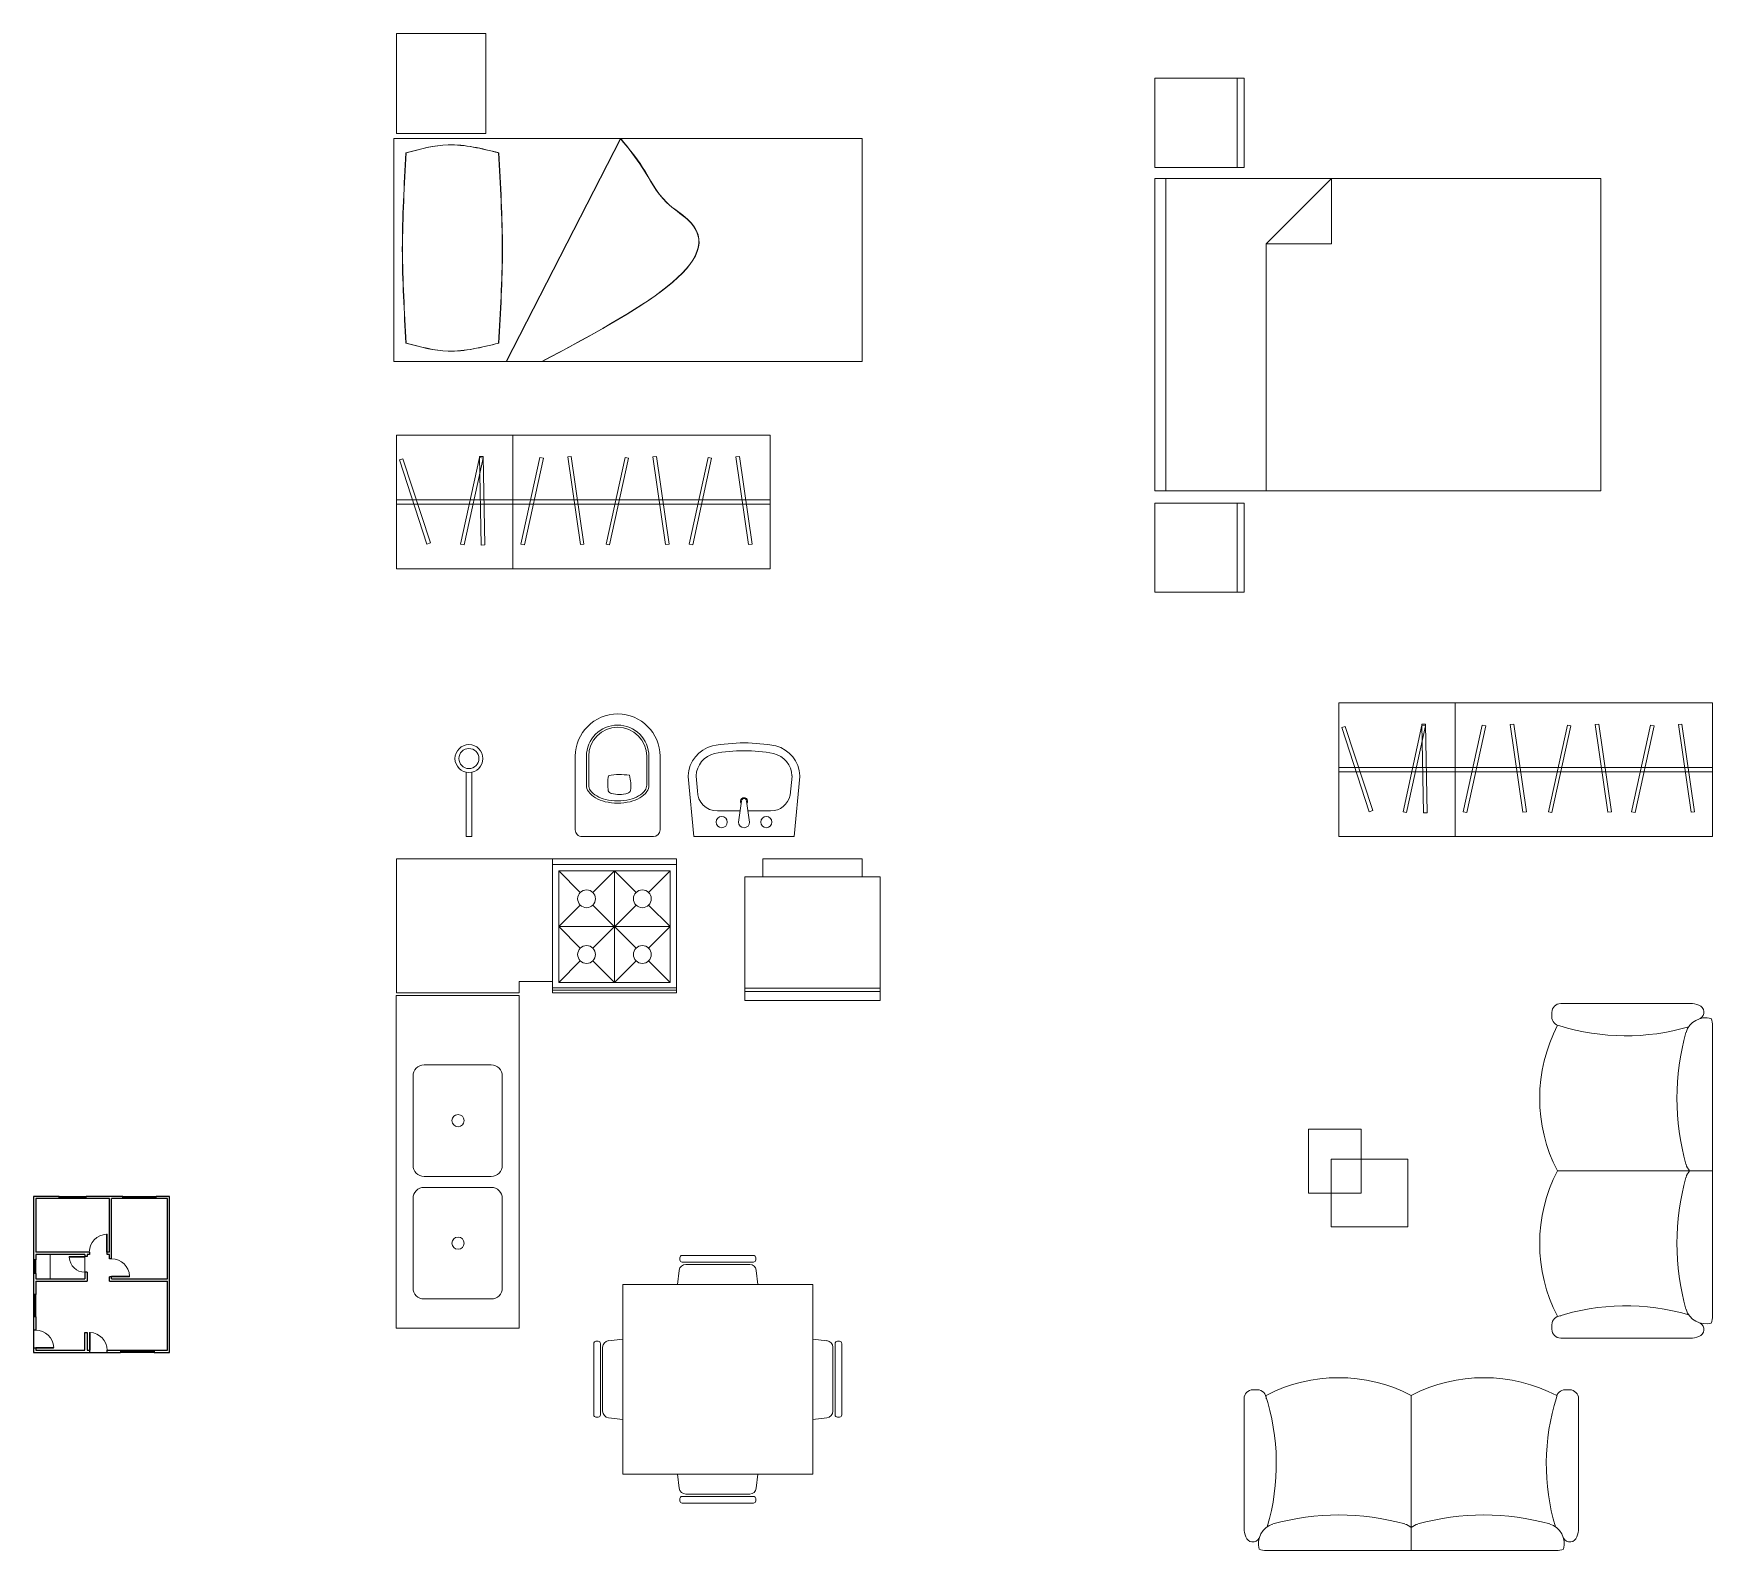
# Model space of a CAD drawing. Header units: centimetres. Extents: x 701 to 8228, y -752 to 6048.
import ezdxf

# ---------------------------------------------------------------- set-up
doc = ezdxf.new("R2010")
doc.units = ezdxf.units.CM
for name, color, linetype, lineweight in [('blocos', 40, 'Continuous', 9), ('janelas', 1, 'Continuous', 13), ('paredes', 5, 'Continuous', 25), ('piso', 8, 'Continuous', 9), ('portas', 25, 'Continuous', 13)]:
    doc.layers.add(name, color=color, linetype=linetype, lineweight=lineweight)

# ---------------------------------------------------------------- blocks, each defined once
blk = doc.blocks.new('sofá1')
at = {"layer": 'blocos'}
for p, q in [((-75, 10), (-75, 68)), ((-71, 72), (-69, 72)), ((0, 0), (0, 69.51)), ((71, 72), (69, 72)), ((75, 10), (75, 68)), ((0, 0), (-65, 0)), ((65, 0), (0, 0))]:
    blk.add_line(p, q, dxfattribs=at)
for centre, radius, start, end in [((-32.58, 6.72), 70.72, 62.61664, 117.38336), ((32.47, 6.72), 70.72, 62.39185, 117.38336), ((-71, 68), 4, 90, 180), ((-69, 68), 4, 0, 90), ((-160.37, 38.81), 99.85, 343.59388, 18.1629), ((160.37, 38.81), 99.85, 162.72752, 196.40612), ((69, 68), 4, 90, 173.46675), ((71, 68), 4, 0, 90), ((-32.5, -93.48), 109.4, 74.31816, 105.68184), ((32.5, -93.48), 109.4, 74.31816, 105.68184), ((-65, 10), 10, 180, 202.88607), ((-59.28, 2.96), 9.31, 107.4613, 194.9731), ((-5.72, 2.96), 9.31, 52.06969, 72.5387), ((5.72, 2.96), 9.31, 107.4613, 127.93031), ((59.28, 2.96), 9.31, 345.0269, 72.5387), ((65, 10), 10, 337.11393, 0), ((-71.09, 7.03), 3.26, 196.45825, 330.78162), ((-65, 10), 10, 250.89983, 270), ((65, 10), 10, 270, 289.10017), ((71.09, 7.03), 3.26, 209.21838, 343.54175)]:
    blk.add_arc(centre, radius, start, end, dxfattribs=at)
blk = doc.blocks.new('mesacanto')
at = {"layer": 'blocos', "ltscale": 0.5}
for p, q in [((-44.6, 43.72), (-21.04, 43.72)), ((-44.6, 15.13), (-44.6, 43.72)), ((-21.04, 43.72), (-21.04, 15.13)), ((-34.5, 30.27), (0, 30.27)), ((-34.5, 0), (-34.5, 30.27)), ((0, 30.27), (0, 0)), ((-21.04, 15.13), (-44.6, 15.13)), ((0, 0), (-34.5, 0))]:
    blk.add_line(p, q, dxfattribs=at)
blk = doc.blocks.new('fogão')
at = {"layer": 'blocos'}
for p, q in [((0, 27.75), (0, -27.75)), ((0, 27.75), (60, 27.75)), ((2.5, 27.75), (2.5, -27.75)), ((5.36, 25), (15.03, 15.33)), ((5.36, 25), (55.36, 25)), ((5.36, 25), (5.36, -25)), ((20.69, 15.33), (30.36, 25)), ((30.36, 25), (40.03, 15.33)), ((30.36, 25), (30.36, -25)), ((45.69, 15.33), (55.36, 25)), ((55.36, 25), (55.36, -25)), ((57.86, 27.75), (57.86, -27.75)), ((58.86, 27.75), (58.86, -27.75)), ((60, 27.75), (60, -27.75)), ((5.36, 0), (15.03, 9.67)), ((20.69, -9.67), (40.03, 9.67)), ((20.69, 9.67), (40.03, -9.67)), ((45.69, 9.67), (55.36, 0)), ((15.03, -9.67), (5.36, 0)), ((5.36, 0), (55.36, 0)), ((55.36, 0), (45.69, -9.67)), ((5.36, -25), (15.03, -15.33)), ((30.36, -25), (20.69, -15.33)), ((40.03, -15.33), (30.36, -25)), ((45.69, -15.33), (55.36, -25)), ((0, -27.75), (60, -27.75)), ((5.36, -25), (55.36, -25))]:
    blk.add_line(p, q, dxfattribs=at)
for centre in [(17.86, 12.5), (42.86, 12.5), (17.86, -12.5), (42.86, -12.5)]:
    blk.add_circle(centre, 4, dxfattribs=at)
blk = doc.blocks.new('camacasal')
at = {"layer": 'blocos'}
for p, q in [((0, 75), (0, 115)), ((0, 115), (40, 115)), ((37, 115), (37, 75)), ((40, 115), (40, 75)), ((0, 75), (40, 75)), ((0, 70), (200, 70)), ((0, -70), (0, 70)), ((5, -70), (5, 70)), ((50, 40.74), (79.26, 70)), ((79.26, 70), (79.26, 40.74)), ((200, 70), (200, -70)), ((50, -70), (50, 40.74)), ((50, 40.74), (79.26, 40.74)), ((200, -70), (0, -70)), ((0, -75.48), (40, -75.48)), ((0, -115.48), (0, -75.48)), ((37, -75.48), (37, -115.48)), ((40, -75.48), (40, -115.48)), ((0, -115.48), (40, -115.48))]:
    blk.add_line(p, q, dxfattribs=at)
blk = doc.blocks.new('roupeiro1')
at = {"layer": 'blocos'}
for p, q in [((115.31, 60), (-52.19, 60)), ((-52.19, 60), (-52.19, 0)), ((0, 60), (0, 0)), ((115.31, 0), (115.31, 60)), ((-50.84, 48.91), (-49.29, 49.42)), ((-38.51, 11.17), (-50.84, 48.91)), ((-49.29, 49.42), (-36.95, 11.68)), ((-23.41, 11.16), (-14.9, 49.94)), ((-13.3, 49.59), (-21.81, 10.81)), ((-14.95, 50.4), (-13.31, 50.43)), ((-14.15, 10.7), (-14.95, 50.4)), ((-14.9, 49.94), (-13.3, 49.59)), ((-13.31, 50.43), (-12.51, 10.73)), ((3.57, 11.16), (12.09, 49.94)), ((13.68, 49.59), (5.17, 10.81)), ((12.09, 49.94), (13.68, 49.59)), ((24.6, 50.2), (26.22, 50.43)), ((30.28, 10.9), (24.6, 50.2)), ((26.22, 50.43), (31.89, 11.13)), ((41.79, 11.16), (50.3, 49.94)), ((51.89, 49.59), (43.38, 10.81)), ((50.3, 49.94), (51.89, 49.59)), ((62.81, 50.2), (64.43, 50.43)), ((68.49, 10.9), (62.81, 50.2)), ((64.43, 50.43), (70.11, 11.13)), ((79.02, 11.16), (87.53, 49.94)), ((89.13, 49.59), (80.62, 10.81)), ((87.53, 49.94), (89.13, 49.59)), ((100.04, 50.2), (101.66, 50.43)), ((105.72, 10.9), (100.04, 50.2)), ((101.66, 50.43), (107.34, 11.13)), ((-52.19, 31), (115.31, 31)), ((-52.19, 29), (115.31, 29)), ((-36.95, 11.68), (-38.51, 11.17)), ((-21.81, 10.81), (-23.41, 11.16)), ((-12.51, 10.73), (-14.15, 10.7)), ((5.17, 10.81), (3.57, 11.16)), ((31.89, 11.13), (30.28, 10.9)), ((43.38, 10.81), (41.79, 11.16)), ((70.11, 11.13), (68.49, 10.9)), ((80.62, 10.81), (79.02, 11.16)), ((107.34, 11.13), (105.72, 10.9)), ((-52.19, 0), (115.31, 0))]:
    blk.add_line(p, q, dxfattribs=at)
blk = doc.blocks.new('cama_solt')
at = {"layer": 'blocos'}
for p, q in [((-50, -210), (-50, 0)), ((-50, 0), (50, 0)), ((50, 0), (50, -210)), ((52.31, -1.24), (52.31, -41.24)), ((97.05, -1.24), (52.31, -1.24)), ((97.05, -41.24), (97.05, -1.24)), ((52.31, -41.24), (97.05, -41.24)), ((50, -210), (-50, -210))]:
    blk.add_line(p, q, dxfattribs=at)
at = {"layer": 'blocos', "linetype": 'Continuous', "ltscale": 100}
for p, q in [((-50.02, -50.39), (49.98, -101.66)), ((-50, -50.5), (50, -101.77))]:
    blk.add_line(p, q, dxfattribs=at)
at = {"layer": 'blocos', "ltscale": 100}
for points in [[(-41.74, -5.51), (-45.3, -24.35), (-41.74, -47.01)], [(-41.72, -5.62), (-45.27, -24.46), (-41.72, -47.12)], [(43.59, -5.51), (0.36, -3.87), (-41.74, -5.51)], [(43.61, -5.62), (0.39, -3.98), (-41.72, -5.62)], [(43.59, -5.51), (47.14, -24.35), (43.59, -47.01)], [(43.61, -5.62), (47.17, -24.46), (43.61, -47.12)], [(43.59, -47.01), (0.36, -48.65), (-41.74, -47.01)], [(43.61, -47.12), (0.39, -48.76), (-41.72, -47.12)]]:
    blk.add_spline(points, degree=3, dxfattribs=at)
at = {"layer": 'blocos', "linetype": 'Continuous', "ltscale": 100}
for points in [[(49.98, -101.66), (37.01, -111.46), (21.31, -122.31), (13.76, -131.66), (-50.02, -66.37)], [(50, -101.77), (37.04, -111.57), (21.33, -122.42), (13.78, -131.77), (-50, -66.49)]]:
    blk.add_spline(points, degree=3, dxfattribs=at)
blk = doc.blocks.new('bide')
at = {"layer": 'blocos'}
for p, q in [((-36, 19), (-3, 19)), ((0, 16), (0, -16)), ((-23, 14), (-36, 14)), ((-23, 13), (-36, 13)), ((-23, -13), (-36, -13)), ((-23, -14), (-36, -14)), ((-36, -19), (-3, -19))]:
    blk.add_line(p, q, dxfattribs=at)
for centre, radius, start, end in [((-36, 0), 19, 90, 270), ((-3, 16), 3, 0, 90), ((-36, 0), 14, 90, 270), ((-36, 0), 13, 90, 270), ((-23, 9.25), 4.75, 54.06263, 90), ((-23, 9.25), 3.75, 54.06263, 90), ((-26.19, 4.84), 9.19, 29.74488, 54.06263), ((-26.19, 4.84), 10.19, 29.74488, 54.06263), ((-31.31, 1.92), 15.08, 13.31647, 29.74488), ((-31.31, 1.92), 16.08, 13.31647, 29.74488), ((-2.44, 1.12), 25.39, 170.48103, 191.89756), ((-22.74, -13.69), 19.59, 83.89132, 104.02168), ((-21.24, 4.05), 1.84, 13.60038, 71.3149), ((-33.95, 0.3), 15.09, 2.00251, 16.08859), ((-33.96, 0.82), 15.09, 345.94213, 0.02821), ((-39.42, 0), 23.42, 0, 13.31647), ((-39.42, 0), 23.42, 346.68353, 0), ((-39.42, 0), 24.42, 0, 13.31647), ((-23.66, 15.09), 19.55, 259.30392, 279.36523), ((-21.13, -2.48), 1.84, 290.71582, 348.43034), ((-31.31, -1.92), 15.08, 330.25512, 346.68353), ((-31.31, -1.92), 16.08, 330.25512, 346.68353), ((-39.42, 0), 24.42, 346.68353, 0), ((-23, -9.25), 3.75, 270, 305.93737), ((-23, -9.25), 4.75, 270, 305.93737), ((-26.19, -4.84), 9.19, 305.93737, 330.25512), ((-26.19, -4.84), 10.19, 305.93737, 330.25512), ((-3, -16), 3, 270, 0)]:
    blk.add_arc(centre, radius, start, end, dxfattribs=at)
blk = doc.blocks.new('chuveiro')
at = {"layer": 'blocos'}
for p, q in [((-1.25, 0), (-1.25, 28.88)), ((1.25, 0), (1.25, 28.88)), ((-1.25, 0), (1.25, 0))]:
    blk.add_line(p, q, dxfattribs=at)
for radius in [6.25, 4.5]:
    blk.add_circle((0, 35), radius, dxfattribs=at)
blk = doc.blocks.new('pia')
at = {"layer": 'blocos'}
for p, q in [((27, 25), (0, 22.5)), ((27.29, 25), (27, 25)), ((0, 22.5), (0, -22.5)), ((27.16, 21.5), (20.5, 20.92)), ((27.23, 21.5), (27.16, 21.5)), ((11.5, 11.92), (11.5, 1.78)), ((6.5, 2.5), (15.88, 1.15)), ((15.88, -1.15), (6.5, -2.5)), ((11.5, -1.78), (11.5, -11.92)), ((0, -22.5), (27, -25)), ((18.53, -20.7), (27.16, -21.5)), ((27.16, -21.5), (27.23, -21.5)), ((27, -25), (27.29, -25))]:
    blk.add_line(p, q, dxfattribs=at)
for centre in [(6.5, 10), (6.5, -10)]:
    blk.add_circle(centre, 2.5, dxfattribs=at)
for centre, radius, start, end in [((26.85, 10.8), 14.2, 13.85327, 88.23636), ((20.5, 11.92), 9, 90, 180), ((26.85, 10.8), 10.7, 12.95977, 87.96836), ((-33.85, 0), 72.35, 0, 10.51515), ((-32.36, 0.07), 74.36, 359.946, 10.95665), ((6.5, 0), 2.5, 90, 270), ((15.88, 0), 1.57, 234.97968, 125.02032), ((15.88, 0), 1.15, 270, 90), ((-33.85, 0), 72.35, 349.48485, 360), ((-32.36, -0.07), 74.36, 349.04335, 0.054), ((20.5, -11.92), 9, 180, 257.36664), ((26.85, -10.8), 10.7, 272.03164, 347.04023), ((26.85, -10.8), 14.2, 271.76364, 346.14673)]:
    blk.add_arc(centre, radius, start, end, dxfattribs=at)
blk = doc.blocks.new('pia_coz')
at = {"layer": 'blocos', "ltscale": 100}
for p, q in [((-70.05, 35.67), (-70.05, 90.67)), ((-70.05, 90.67), (-0.05, 90.67)), ((-0.05, 30.67), (-0.05, 90.67)), ((-55.05, 35.67), (-70.05, 35.67)), ((-55.05, 35.67), (-55.05, 30.67)), ((-55.05, 30.67), (-0.05, 30.67))]:
    blk.add_line(p, q, dxfattribs=at)
at = {"layer": 'blocos'}
for p, q in [((-55, 29.37), (-55, -119.65)), ((0, 29.37), (-55, 29.37)), ((0, -119.65), (0, 29.37)), ((-47.5, -46.66), (-47.5, -6.66)), ((-42.5, -1.66), (-12.5, -1.66)), ((-7.5, -6.66), (-7.5, -46.66)), ((-12.5, -51.66), (-42.5, -51.66)), ((-12.5, -56.6), (-42.5, -56.6)), ((-47.5, -61.6), (-47.5, -101.6)), ((-7.5, -101.6), (-7.5, -61.6)), ((-42.5, -106.6), (-12.5, -106.6)), ((-55, -119.65), (0, -119.65))]:
    blk.add_line(p, q, dxfattribs=at)
for centre in [(-27.66, -26.66), (-27.66, -81.6)]:
    blk.add_circle(centre, 2.74, dxfattribs=at)
for centre, start, end in [((-42.5, -6.66), 90, 180), ((-12.5, -6.66), 360, 90), ((-42.5, -46.66), 180, 270), ((-12.5, -46.66), 270, 0), ((-42.5, -61.6), 90, 180), ((-12.5, -61.6), 360, 90), ((-42.5, -101.6), 180, 270), ((-12.5, -101.6), 270, 0)]:
    blk.add_arc(centre, 5, start, end, dxfattribs=at)
blk = doc.blocks.new('mesa')
at = {"layer": 'blocos'}
for p, q in [((-14.09, 56.67), (-14.09, 57.67)), ((-13.09, 58.67), (18.91, 58.67)), ((18.91, 55.67), (-13.09, 55.67)), ((17.22, 54.67), (-11.4, 54.67)), ((19.91, 57.67), (19.91, 56.67)), ((45.52, 45.67), (-39.7, 45.67)), ((-39.7, 45.67), (-39.7, -39.33)), ((-14.38, 51.99), (-15.07, 45.67)), ((20.9, 45.67), (20.2, 51.99)), ((45.52, -39.33), (45.52, 45.67)), ((-52.7, 19.17), (-52.7, -12.83)), ((-50.7, 20.17), (-51.7, 20.17)), ((-49.7, -12.83), (-49.7, 19.17)), ((-48.7, -11.14), (-48.7, 17.48)), ((-46.02, 20.46), (-39.7, 21.15)), ((51.85, 20.46), (45.52, 21.15)), ((54.52, -11.14), (54.52, 17.48)), ((55.52, -12.83), (55.52, 19.17)), ((56.52, 20.17), (57.52, 20.17)), ((58.52, 19.17), (58.52, -12.83)), ((-51.7, -13.83), (-50.7, -13.83)), ((-39.7, -14.81), (-46.02, -14.12)), ((45.52, -14.81), (51.85, -14.12)), ((57.52, -13.83), (56.52, -13.83)), ((-39.7, -39.33), (45.52, -39.33)), ((-14.38, -45.66), (-15.07, -39.33)), ((20.9, -39.33), (20.2, -45.66)), ((-14.09, -50.33), (-14.09, -51.33)), ((18.91, -49.33), (-13.09, -49.33)), ((-13.09, -52.33), (18.91, -52.33)), ((17.22, -48.33), (-11.4, -48.33)), ((19.91, -51.33), (19.91, -50.33))]:
    blk.add_line(p, q, dxfattribs=at)
for centre, radius, start, end in [((-11.4, 51.67), 3, 90, 173.77277), ((-13.09, 57.67), 1, 90, 180), ((-13.09, 56.67), 1, 180, 270), ((17.22, 51.67), 3, 6.22723, 90), ((18.91, 57.67), 1, 360, 90), ((18.91, 56.67), 1, 270, 0), ((-51.7, 19.17), 1, 90, 180), ((-50.7, 19.17), 1, 0, 90), ((-45.7, 17.48), 3, 96.22723, 180), ((51.52, 17.48), 3, 360, 83.77277), ((56.52, 19.17), 1, 90, 180), ((57.52, 19.17), 1, 0, 90), ((-51.7, -12.83), 1, 180, 270), ((-50.7, -12.83), 1, 270, 360), ((-45.7, -11.14), 3, 180, 263.77277), ((51.52, -11.14), 3, 276.22723, 0), ((56.52, -12.83), 1, 180, 270), ((57.52, -12.83), 1, 270, 0), ((-11.4, -45.33), 3, 186.22723, 270), ((-13.09, -50.33), 1, 90, 180), ((-13.09, -51.33), 1, 180, 270), ((17.22, -45.33), 3, 270, 353.77277), ((18.91, -50.33), 1, 360, 90), ((18.91, -51.33), 1, 270, 0)]:
    blk.add_arc(centre, radius, start, end, dxfattribs=at)
blk = doc.blocks.new('sofá2')
at = {"layer": 'blocos'}
for p, q in [((-72, 71), (-72, 69)), ((-10, 75), (-68, 75)), ((0, 65), (0, 0)), ((0, 0), (-69.51, 0)), ((0, 0), (0, -65)), ((-72, -71), (-72, -69)), ((-10, -75), (-68, -75))]:
    blk.add_line(p, q, dxfattribs=at)
for centre, radius, start, end in [((-68, 71), 4, 90, 180), ((-68, 69), 4, 180, 263.46675), ((-2.96, 59.28), 9.31, 75.0269, 162.5387), ((-10, 65), 10, 67.11393, 90), ((-7.03, 71.09), 3.26, 299.21838, 73.54175), ((-10, 65), 10, 0, 19.10017), ((-6.72, 32.47), 70.72, 152.39185, 207.38336), ((-38.81, 160.37), 99.85, 252.72752, 286.40612), ((93.48, 32.5), 109.4, 164.31816, 195.68184), ((-2.96, 5.72), 9.31, 197.4613, 217.93031), ((-2.96, -5.72), 9.31, 142.06969, 162.5387), ((-6.72, -32.58), 70.72, 152.61664, 207.38336), ((93.48, -32.5), 109.4, 164.31816, 195.68184), ((-68, -69), 4, 90, 180), ((-38.81, -160.37), 99.85, 73.59388, 108.1629), ((-2.96, -59.28), 9.31, 197.4613, 284.9731), ((-10, -65), 10, 340.89983, 0), ((-68, -71), 4, 180, 270), ((-10, -65), 10, 270, 292.88607), ((-7.03, -71.09), 3.26, 286.45825, 60.78162)]:
    blk.add_arc(centre, radius, start, end, dxfattribs=at)
blk = doc.blocks.new('geladeira')
at = {"layer": 'blocos'}
for p, q in [((8, 30.3), (63.45, 30.3)), ((8, -30.3), (8, 30.3)), ((8, 22.3), (8, 30.3)), ((57.95, 30.3), (57.95, -30.3)), ((59.45, 30.3), (59.45, -30.3)), ((63.45, 30.3), (63.45, -30.3)), ((63.45, 30.3), (63.45, -30.3)), ((8, 22.3), (0, 22.3)), ((0, 22.3), (0, -22.3)), ((0, -22.3), (0, 22.3)), ((0, 22.3), (8, 22.3)), ((0, -22.3), (8, -22.3)), ((8, -22.3), (0, -22.3)), ((8, -30.3), (8, -22.3)), ((63.45, -30.3), (8, -30.3)), ((63.45, -30.3), (8, -30.3))]:
    blk.add_line(p, q, dxfattribs=at)
for points in [[(63.45, -30.3), (63.45, 30.3), (8, 30.3), (8, -30.3)], [(8, 30.3, 61.8), (8, -30.3, 61.8), (57.95, -30.3, 61.8), (57.95, 30.3, 61.8)], [(8, 22.3, 48), (0, 22.3, 48), (0, -22.3, 48), (8, -22.3, 48)]]:
    blk.add_3dface(points, dxfattribs=at)

msp = doc.modelspace()

# ---------------------------------------------------------------- linework, layer by layer
at = {"layer": 'janelas'}
for p, q in [((815.7, 835.1), (935.7, 835.1)), ((815.7, 831.6), (935.7, 831.6)), ((935.7, 828.6), (815.7, 828.6)), ((1100.7, 835.1), (1250.7, 835.1)), ((1100.7, 831.6), (1250.7, 831.6)), ((1250.7, 828.6), (1100.7, 828.6)), ((935.7, 825.1), (815.7, 825.1)), ((1250.7, 825.1), (1100.7, 825.1)), ((700.7, 490.1), (700.7, 550.1)), ((704.2, 490.1), (704.2, 550.1)), ((707.2, 550.1), (707.2, 490.1)), ((710.7, 550.1), (710.7, 490.1)), ((700.7, 295.1), (700.7, 395.1)), ((704.2, 295.1), (704.2, 395.1)), ((707.2, 395.1), (707.2, 295.1)), ((710.7, 395.1), (710.7, 295.1)), ((1090.7, 145.1), (1240.7, 145.1)), ((1090.7, 141.6), (1240.7, 141.6)), ((1240.7, 138.6), (1090.7, 138.6)), ((1240.7, 135.1), (1090.7, 135.1))]:
    msp.add_line(p, q, dxfattribs=at)
at = {"layer": 'paredes'}
for p, q in [((815.7, 835.1), (700.7, 835.1)), ((700.7, 835.1), (700.7, 550.1)), ((815.7, 825.1), (815.7, 835.1)), ((1100.7, 835.1), (935.7, 835.1)), ((935.7, 825.1), (935.7, 835.1)), ((1100.7, 825.1), (1100.7, 835.1)), ((1310.7, 835.1), (1250.7, 835.1)), ((1250.7, 825.1), (1250.7, 835.1)), ((1310.7, 135.1), (1310.7, 835.1)), ((815.7, 825.1), (710.7, 825.1)), ((710.7, 825.1), (710.7, 585.1)), ((1040.7, 825.1), (935.7, 825.1)), ((1040.7, 585.1), (1040.7, 825.1)), ((1050.7, 555.1), (1050.7, 825.1)), ((1100.7, 825.1), (1050.7, 825.1)), ((1300.7, 825.1), (1250.7, 825.1)), ((1300.7, 465.1), (1300.7, 825.1)), ((710.7, 550.1), (700.7, 550.1)), ((950.7, 585.1), (710.7, 585.1)), ((930.7, 575.1), (710.7, 575.1)), ((710.7, 575.1), (710.7, 550.1)), ((930.7, 575.1), (930.7, 565.1)), ((940.7, 565.1), (930.7, 565.1)), ((950.7, 575.1), (940.7, 575.1)), ((940.7, 575.1), (940.7, 565.1)), ((950.7, 585.1), (950.7, 575.1)), ((1040.7, 585.1), (1030.7, 585.1)), ((1030.7, 575.1), (1030.7, 585.1)), ((1040.7, 575.1), (1030.7, 575.1)), ((1040.7, 555.1), (1040.7, 575.1)), ((1050.7, 555.1), (1040.7, 555.1)), ((700.7, 490.1), (700.7, 395.1)), ((710.7, 490.1), (700.7, 490.1)), ((710.7, 490.1), (710.7, 465.1)), ((710.7, 465.1), (930.7, 465.1)), ((710.7, 455.1), (940.7, 455.1)), ((710.7, 455.1), (710.7, 395.1)), ((930.7, 495.1), (930.7, 465.1)), ((940.7, 495.1), (930.7, 495.1)), ((940.7, 495.1), (940.7, 455.1)), ((1040.7, 455.1), (1040.7, 475.1)), ((1050.7, 475.1), (1040.7, 475.1)), ((1040.7, 455.1), (1300.7, 455.1)), ((1050.7, 465.1), (1050.7, 475.1)), ((1050.7, 465.1), (1300.7, 465.1)), ((1300.7, 145.1), (1300.7, 455.1)), ((710.7, 395.1), (700.7, 395.1)), ((700.7, 295.1), (700.7, 135.1)), ((710.7, 295.1), (700.7, 295.1)), ((710.7, 235.1), (700.7, 235.1)), ((710.7, 295.1), (710.7, 235.1)), ((710.7, 155.1), (700.7, 155.1)), ((710.7, 155.1), (710.7, 145.1)), ((930.7, 145.1), (930.7, 225.1)), ((930.7, 225.1), (940.7, 225.1)), ((940.7, 225.1), (940.7, 145.1)), ((700.7, 135.1), (1090.7, 135.1)), ((710.7, 145.1), (930.7, 145.1)), ((940.7, 145.1), (950.7, 145.1)), ((950.7, 145.1), (950.7, 135.1)), ((1030.7, 145.1), (1090.7, 145.1)), ((1030.7, 135.1), (1030.7, 145.1)), ((1090.7, 145.1), (1090.7, 135.1)), ((1240.7, 145.1), (1300.7, 145.1)), ((1240.7, 145.1), (1240.7, 135.1)), ((1240.7, 135.1), (1310.7, 135.1))]:
    msp.add_line(p, q, dxfattribs=at)
at = {"layer": 'piso'}
for p, q in [((775.7, 465.1), (775.7, 575.1)), ((930.7, 495.1), (930.7, 565.1))]:
    msp.add_line(p, q, dxfattribs=at)
at = {"layer": 'portas'}
for points in [[(1030.7, 585.1), (1027.7, 585.1), (1027.7, 665.1), (1030.7, 665.1)], [(930.7, 565.1), (860.7, 565.1), (860.7, 562.1), (930.7, 562.1)], [(1050.7, 475.1), (1130.7, 475.1), (1130.7, 478.1), (1050.7, 478.1)], [(710.7, 155.1), (790.7, 155.1), (790.7, 158.1), (710.7, 158.1)], [(950.7, 145.1), (953.7, 145.1), (953.7, 225.1), (950.7, 225.1)]]:
    msp.add_lwpolyline(points, close=True, dxfattribs=at)
for centre, radius, start, end in [((1030.7, 585.1), 80.1, 92.14759, 180), ((930.7, 565.1), 70.1, 182.45403, 270), ((1050.7, 475.1), 80.1, 2.14759, 90), ((710.7, 155.1), 80.1, 2.14759, 90), ((950.7, 145.1), 80, 0, 87.85241)]:
    msp.add_arc(centre, radius, start, end, dxfattribs=at)

# ---------------------------------------------------------------- block references
at = {"layer": 'blocos', "xscale": 10, "yscale": 10, "zscale": 10}
for name, p, rotation in [('cama_solt', (2315.2, 5077.5), 90), ('bide', (3319.4, 2448), 270), ('pia', (3886, 2448), 89.99999999999999), ('fogão', (3305, 2348), 270), ('geladeira', (4192.9, 2348), 270), ('sofá1', (8227.5, 949.7), 90), ('sofá2', (6877.5, -752), 270)]:
    msp.add_blockref(name, p, dxfattribs=dict(at, rotation=rotation))
at = {"layer": 'blocos', "yscale": 10, "zscale": 10}
for name, p, xscale in [('camacasal', (5727.5, 4698.3), 10), ('roupeiro1', (2849.4, 3648), 10), ('roupeiro1', (7074.4, 2448), 10), ('chuveiro', (2652.5, 2448), 10), ('pia_coz', (2327, 1441.3), -10), ('mesacanto', (6862.5, 699), 10), ('mesa', (3739, -16.3), 10)]:
    msp.add_blockref(name, p, dxfattribs=dict(at, xscale=xscale))

doc.saveas('drawing.dxf')
